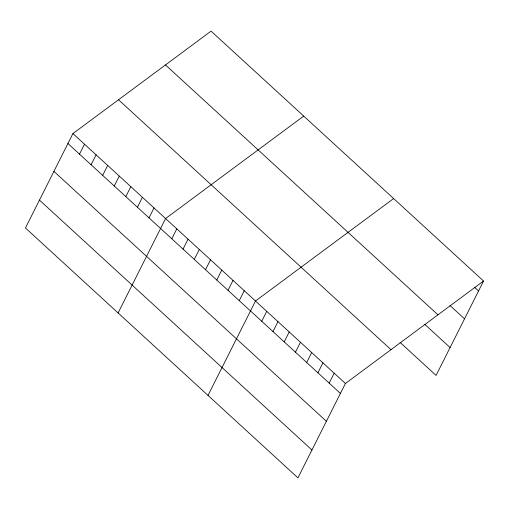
<?xml version="1.0" encoding="UTF-8"?>
<svg xmlns="http://www.w3.org/2000/svg" width="509" height="509" viewBox="0 0 509 509"><rect width="100%" height="100%" fill="white"/><g stroke="black" fill="none" stroke-linecap="round" stroke-linejoin="round"><path stroke-width="0.76" d="M72.927 133.574L25.45 227.975L297.937 477.875L345.407 383.481L483.55 281.025L211.063 31.125L72.927 133.574L345.407 383.481M79.506 154.138L84.507 144.2M91.086 164.757L96.086 154.819M102.672 175.382L107.666 165.438M114.251 186.001L119.246 176.063M125.831 196.62L130.832 186.682M137.411 207.246L142.412 197.301M148.991 217.865L153.992 207.927M118.094 312.94L165.571 218.546L303.708 116.09M171.813 238.791L176.814 228.853M183.049 249.105L188.05 239.16M194.292 259.412L199.293 249.467M205.534 269.719L210.529 259.781M216.77 280.026L221.771 270.088M228.013 290.334L233.007 280.395M239.249 300.647L244.25 290.703M208.016 395.41L255.493 301.01L393.629 198.561M261.734 321.262L266.729 311.323M272.97 331.569L277.971 321.631M284.213 341.876L289.207 331.938M295.449 352.19L300.45 342.245M306.692 362.497L311.693 352.559M317.934 372.804L322.929 362.866M329.17 383.112L334.171 373.173M483.55 281.025L436.073 375.426L400.106 342.436M474.617 287.356L478.549 290.97M449.924 305.438L464.532 318.838M165.482 64.929L437.963 314.836M424.799 324.36L450.09 347.552M118.514 99.764L390.995 349.67M67.926 143.519L340.413 393.419M53.909 171.387L326.396 421.293M39.467 200.101L311.953 450.007"/></g></svg>
